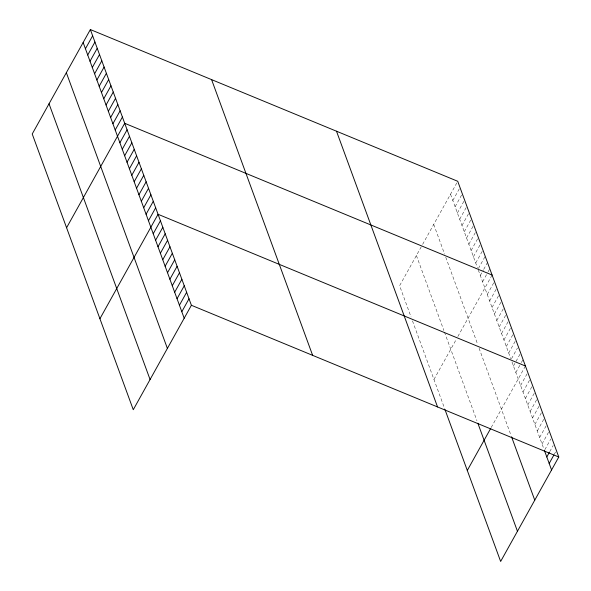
<?xml version="1.0" encoding="UTF-8"?>
<svg xmlns="http://www.w3.org/2000/svg" width="591" height="591" viewBox="0 0 591 591"><rect width="100%" height="100%" fill="white"/><g stroke="black" fill="none" stroke-linecap="round" stroke-linejoin="round"><path stroke-width="0.44" stroke-dasharray="2.96 2.22" d="M421.287 246.757L399.605 285.719L411.055 316.968M422.624 244.364L457.73 181.282M452.817 200.482L460.02 187.532M455.107 206.732L462.31 193.782M457.397 212.982L464.6 200.031M459.687 219.231L466.897 206.281M461.977 225.481L469.188 212.531M464.267 231.731L471.478 218.781M466.558 237.981L473.768 225.031M468.848 244.231L476.058 231.28M471.138 250.481L478.348 237.53M473.428 256.73L480.638 243.78M475.718 262.98L482.928 250.03M478.429 268.469L485.218 256.28M480.298 275.48L483.268 270.146M483.689 269.385L487.509 262.53M482.588 281.73L487.678 272.584M488.1 271.823L489.799 268.779M433.957 379.466L456.533 338.909M457.862 336.515L492.089 275.029M487.257 294.481L494.468 281.53M489.643 300.974L496.846 288.024M492.022 307.475L499.232 294.525M494.408 313.976L501.611 301.026M496.787 320.477L503.997 307.527M499.166 326.978L506.376 314.02M501.552 333.472L508.755 320.521M503.931 339.973L511.141 327.022M506.31 346.474L513.52 333.523M508.696 352.975L515.906 340.024M511.503 358.707L517.435 348.047M513.461 365.969L515.581 362.165M516.002 361.397L520.664 353.019M515.84 372.47L520.93 363.332M521.351 362.564L523.05 359.52M491.21 427.507L525.429 366.021M520.605 385.472L527.815 372.515M522.983 391.966L530.193 379.016M525.369 398.467L532.572 385.517M527.748 404.968L534.958 392.018M530.127 411.469L537.337 398.519M532.513 417.963L539.723 405.012M534.892 424.464L542.102 411.513M537.278 430.965L544.481 418.014M539.657 437.466L546.867 424.515M542.036 443.967L549.246 431.009M544.843 449.699L550.782 439.032M549.77 451.627L553.161 445.533M554.269 454.316L555.54 452.034M450.527 194.232L477.432 267.664M478.296 270.013L510.779 358.656M511.969 361.906L543.823 448.835M433.72 224.425L444.602 254.108M445.747 257.233L477.602 344.169M479.087 348.232L510.942 435.161M416.404 255.526L443.893 330.524M444.462 332.09L476.959 420.77M412.481 320.876L444.676 408.713"/><path stroke-width="0.89" d="M90.357 29.55L32.224 133.987L133.27 409.718L191.395 305.281L90.357 29.55L457.73 181.282L558.776 457.013L500.643 561.45L444.971 409.526M85.436 48.75L92.647 35.8M87.727 55L94.937 42.05M90.017 61.25L97.227 48.299M92.307 67.5L99.517 54.549M94.597 73.749L101.807 60.799M96.887 79.999L104.097 67.049M99.185 86.249L106.387 73.299M101.475 92.499L108.678 79.549M103.765 98.749L110.968 85.798M106.055 104.999L113.258 92.048M108.345 111.248L115.548 98.298M110.635 117.498L117.838 104.548M112.925 123.748L120.128 110.798M115.215 129.998L122.418 117.048M66.584 227.742L124.708 123.297L492.089 275.029M119.884 142.749L127.095 129.798M122.263 149.25L129.473 136.299M124.649 155.751L131.859 142.793M127.028 162.244L134.238 149.294M129.414 168.745L136.617 155.795M131.793 175.246L139.003 162.296M134.172 181.747L141.382 168.797M136.558 188.241L143.768 175.291M138.937 194.742L146.147 181.792M141.323 201.243L148.526 188.293M143.702 207.744L150.912 194.794M146.08 214.238L153.291 201.287M148.467 220.739L155.669 207.788M99.923 318.726L158.056 214.289L525.429 366.021M153.232 233.74L160.434 220.79M155.61 240.242L162.821 227.291M157.989 246.735L165.199 233.785M160.375 253.236L167.578 240.286M162.754 259.737L169.964 246.787M165.133 266.238L172.343 253.288M167.519 272.732L174.729 259.781M169.898 279.233L177.108 266.282M172.284 285.734L179.487 272.783M174.663 292.235L181.873 279.284M177.041 298.736L184.252 285.778M179.428 305.229L186.638 292.279M181.806 311.73L189.017 298.78M467.296 470.458L490.759 428.305M546.801 456.961L549.349 452.388M549.187 463.462L553.848 455.077M191.395 305.281L558.776 457.013M544.422 450.46L551.566 469.963M511.54 436.786L534.759 500.149M477.853 423.208L517.45 531.257M336.501 131.209L437.539 406.94M211.593 79.622L312.632 355.354M83.146 42.5L184.193 318.231M66.347 72.693L167.386 348.424M49.031 103.802L150.07 379.525"/></g></svg>
